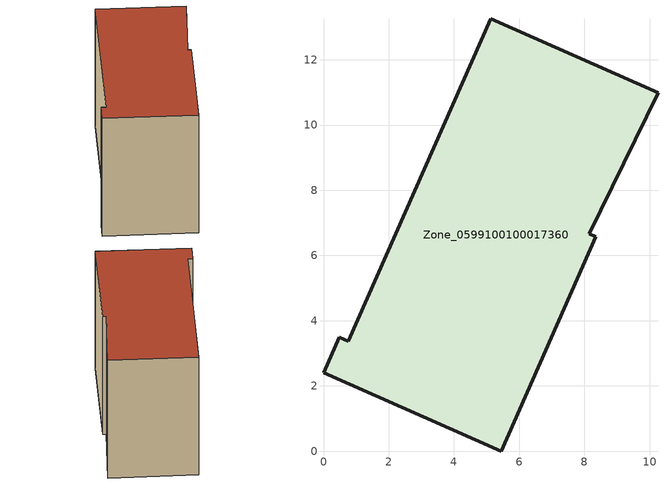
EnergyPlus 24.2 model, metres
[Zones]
Zone_0599100100017360
 floor ground (C_G): 8.35,6.58 5.45,0 0,2.4 0.48,3.5 0.76,3.38 5.12,13.26 10.26,10.99 8.15,6.66 z0
 wall outside (C_F): 0.76,3.38 0.48,3.5 0,2.4 5.45,0 8.35,6.58 8.15,6.66 10.26,10.99 5.12,13.26 0.76,3.38 z0:8.79
 roof outside (C_R): 5.45,0 8.35,6.58 8.15,6.66 10.26,10.99 5.12,13.26 0.76,3.38 0.48,3.5 0,2.4 z8.79
[BUILDING]
Pand.0599100100017360: North Axis=0; Terrain=City; Loads Convergence Tolerance Value=0.04; Temperature Convergence Tolerance Value=0.4; Solar Distribution=FullExterior; Maximum Number of Warmup Days=25; Minimum Number of Warmup Days=1
[Site:Location]
Rotterdam.The.Hague.AP_ZH_NLD Design_Conditions: Latitude=51.96; Longitude=4.45; Time Zone=1; Elevation=-4.5
[SITE:GROUNDTEMPERATURE:BUILDINGSURFACE]
18, 18, 18, 18, 18, 18, 18, 18, 18, 18, 18, 18
[MATERIAL] Thermal Absorptance=0.9; Solar Absorptance=0.7; Visible Absorptance=0.7
Name | Roughness | Thickness | Conductivity | Density | Specific Heat
G.TC.2015-2018 | MediumSmooth | 0.15 | 0.0428571 | 540 | 1210
F.TC.2015-2018 | Rough | 0.3 | 0.0666667 | 1920 | 840
R.TC.2015-2018 | MediumRough | 0.2 | 0.0333333 | 1500 | 1000
[CONSTRUCTION]
C_G: G.TC.2015-2018
C_F: F.TC.2015-2018
C_R: R.TC.2015-2018
[ZONE]
Zone_0599100100017360: Type=1; Multiplier=1; Ceiling Height=Autocalculate; Volume=Autocalculate; Floor Area=autocalculate; Part of Total Floor Area=Yes
[ZONEINFILTRATION:DESIGNFLOWRATE]
Infil_Zone_0599100100017360: Zone or ZoneList or Space or SpaceList=Zone_0599100100017360; Schedule=AlwaysOn; Design Flow Rate Calculation Method=Flow/Area; Flow Rate per Floor Area=0.0015; Constant Term Coefficient=1; Temperature Term Coefficient=0; Velocity Term Coefficient=0; Velocity Squared Term Coefficient=0
[HVACTEMPLATE:ZONE:IDEALLOADSAIRSYSTEM]
Zone_0599100100017360: Maximum Heating Supply Air Temperature=50; Minimum Cooling Supply Air Temperature=13; Maximum Heating Supply Air Humidity Ratio=0.0156; Minimum Cooling Supply Air Humidity Ratio=0.0077; Heating Limit=NoLimit; Cooling Limit=NoLimit; Dehumidification Control Type=ConstantSensibleHeatRatio; Cooling Sensible Heat Ratio=0.7; Dehumidification Setpoint=60; Humidification Control Type=None; Humidification Setpoint=30; Outdoor Air Method=None; Outdoor Air Flow Rate per Person=0.00944; Outdoor Air Flow Rate per Zone Floor Area=0; Outdoor Air Flow Rate per Zone=0; Demand Controlled Ventilation Type=None; Outdoor Air Economizer Type=NoEconomizer; Heat Recovery Type=None; Sensible Heat Recovery Effectiveness=0.7; Latent Heat Recovery Effectiveness=0.65
[ZONECONTROL:THERMOSTAT]
ThermostatControl_Zone_0599100100017360: Zone or ZoneList=Zone_0599100100017360; Control Type Schedule=DualSetpointControlType; Control 1=Thermostat_Zone_0599100100017360; Temperature Difference Between Cutout And Setpoint=0
[THERMOSTATSETPOINT:DUALSETPOINT]
Thermostat_Zone_0599100100017360: Heating Setpoint Temperature Schedule=HeatingSetpoint_Zone_0599100100017360; Cooling Setpoint Temperature Schedule=CoolingSetpoint_Zone_0599100100017360
[SCHEDULE:COMPACT]
HeatingSetpoint_Zone_0599100100017360: Through: 12/31, For: AllDays, Until: 24:00, 21
CoolingSetpoint_Zone_0599100100017360: Through: 12/31, For: AllDays, Until: 24:00, 24
DualSetpointControlType: Through: 12/31, For: AllDays, Until: 24:00, 4
AlwaysOn: Through: 12/31, For: AllDays, Until: 24:00, 1
